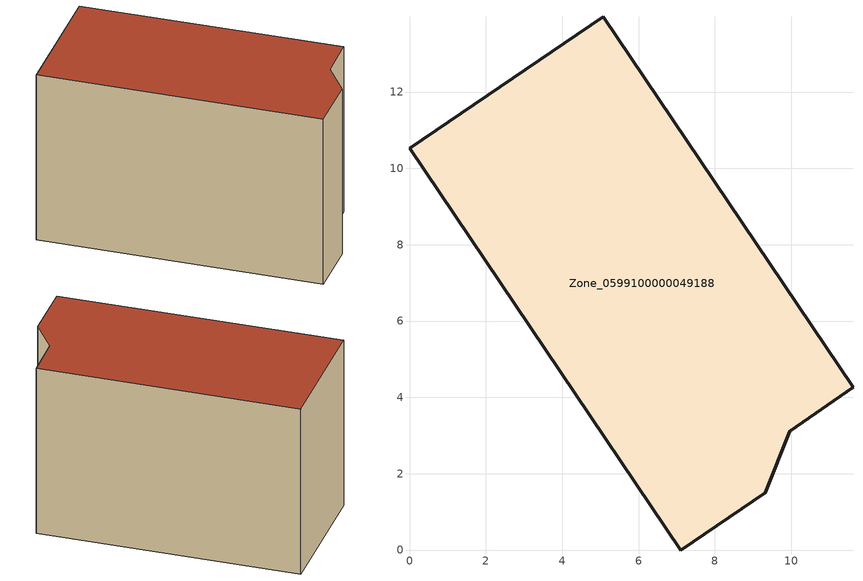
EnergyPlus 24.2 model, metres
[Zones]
Zone_0599100000049188
 floor ground (C_G): 0,10.53 5.08,13.97 11.62,4.27 9.96,3.11 9.32,1.5 7.1,0 z0
 wall outside (C_F): 7.1,0 9.32,1.5 9.96,3.11 11.62,4.27 5.08,13.97 0,10.53 7.1,0 z0:8.02
 roof outside (C_R): 5.08,13.97 0,10.53 7.1,0 9.32,1.5 9.96,3.11 11.62,4.27 z8.02
[BUILDING]
Pand.0599100000049188: North Axis=0; Terrain=City; Loads Convergence Tolerance Value=0.04; Temperature Convergence Tolerance Value=0.4; Solar Distribution=FullExterior; Maximum Number of Warmup Days=25; Minimum Number of Warmup Days=1
[Site:Location]
Rotterdam.The.Hague.AP_ZH_NLD Design_Conditions: Latitude=51.96; Longitude=4.45; Time Zone=1; Elevation=-4.5
[SITE:GROUNDTEMPERATURE:BUILDINGSURFACE]
18, 18, 18, 18, 18, 18, 18, 18, 18, 18, 18, 18
[MATERIAL] Thermal Absorptance=0.9; Solar Absorptance=0.7; Visible Absorptance=0.7
Name | Roughness | Thickness | Conductivity | Density | Specific Heat
G.TC.1975-1991 | MediumSmooth | 0.15 | 0.288461 | 540 | 1210
F.TC.1975-1991 | Rough | 0.3 | 0.230769 | 1920 | 840
R.TC.1975-1991 | MediumRough | 0.2 | 0.153846 | 1500 | 1000
[CONSTRUCTION]
C_G: G.TC.1975-1991
C_F: F.TC.1975-1991
C_R: R.TC.1975-1991
[ZONE]
Zone_0599100000049188: Type=1; Multiplier=1; Ceiling Height=Autocalculate; Volume=Autocalculate; Floor Area=autocalculate; Part of Total Floor Area=Yes
[ZONEINFILTRATION:DESIGNFLOWRATE]
Infil_Zone_0599100000049188: Zone or ZoneList or Space or SpaceList=Zone_0599100000049188; Schedule=AlwaysOn; Design Flow Rate Calculation Method=Flow/Area; Flow Rate per Floor Area=0.003; Constant Term Coefficient=1; Temperature Term Coefficient=0; Velocity Term Coefficient=0; Velocity Squared Term Coefficient=0
[HVACTEMPLATE:ZONE:IDEALLOADSAIRSYSTEM]
Zone_0599100000049188: Maximum Heating Supply Air Temperature=50; Minimum Cooling Supply Air Temperature=13; Maximum Heating Supply Air Humidity Ratio=0.0156; Minimum Cooling Supply Air Humidity Ratio=0.0077; Heating Limit=NoLimit; Cooling Limit=NoLimit; Dehumidification Control Type=ConstantSensibleHeatRatio; Cooling Sensible Heat Ratio=0.7; Dehumidification Setpoint=60; Humidification Control Type=None; Humidification Setpoint=30; Outdoor Air Method=None; Outdoor Air Flow Rate per Person=0.00944; Outdoor Air Flow Rate per Zone Floor Area=0; Outdoor Air Flow Rate per Zone=0; Demand Controlled Ventilation Type=None; Outdoor Air Economizer Type=NoEconomizer; Heat Recovery Type=None; Sensible Heat Recovery Effectiveness=0.7; Latent Heat Recovery Effectiveness=0.65
[ZONECONTROL:THERMOSTAT]
ThermostatControl_Zone_0599100000049188: Zone or ZoneList=Zone_0599100000049188; Control Type Schedule=DualSetpointControlType; Control 1=Thermostat_Zone_0599100000049188; Temperature Difference Between Cutout And Setpoint=0
[THERMOSTATSETPOINT:DUALSETPOINT]
Thermostat_Zone_0599100000049188: Heating Setpoint Temperature Schedule=HeatingSetpoint_Zone_0599100000049188; Cooling Setpoint Temperature Schedule=CoolingSetpoint_Zone_0599100000049188
[SCHEDULE:COMPACT]
HeatingSetpoint_Zone_0599100000049188: Through: 12/31, For: AllDays, Until: 24:00, 21
CoolingSetpoint_Zone_0599100000049188: Through: 12/31, For: AllDays, Until: 24:00, 24
DualSetpointControlType: Through: 12/31, For: AllDays, Until: 24:00, 4
AlwaysOn: Through: 12/31, For: AllDays, Until: 24:00, 1
